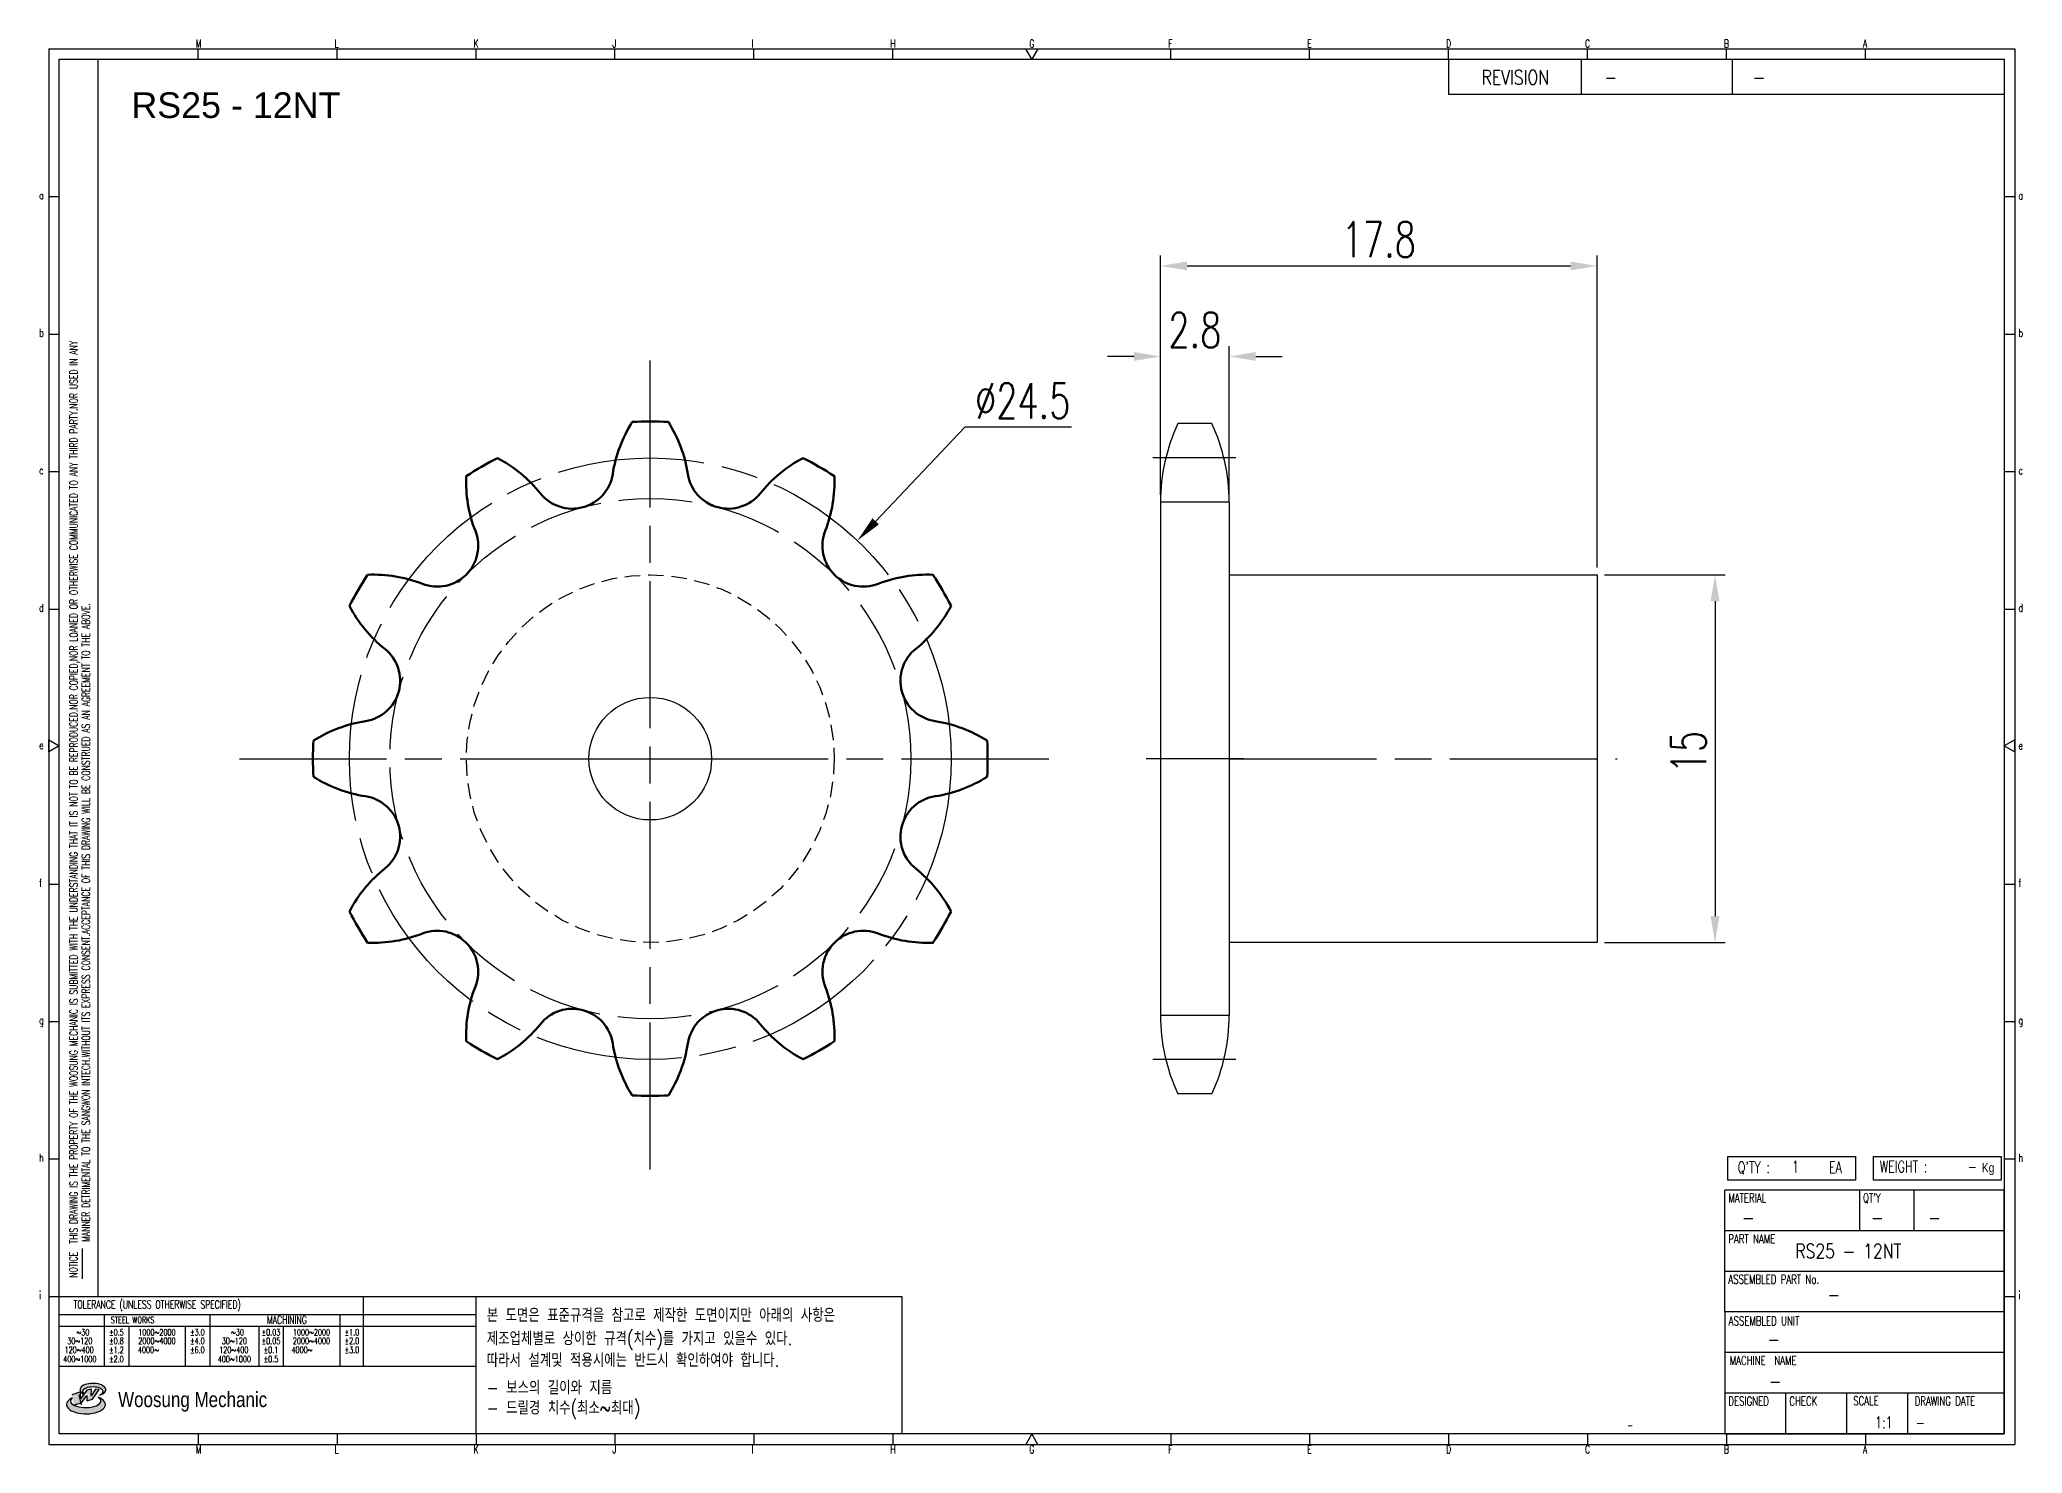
# Model space of a CAD drawing. Header units: millimetres. Extents: x 0 to 129, y 0 to 195.
# Drawn here: x -0.4 to 80.5, y -0.4 to 57.3 of the extents above; entities that cross this region are included whole.
import ezdxf
from ezdxf.enums import TextEntityAlignment as Align

# ---------------------------------------------------------------- set-up
doc = ezdxf.new("R2010")
doc.units = ezdxf.units.MM
for name, pattern in [('AM_ISO02W050', [7.5, 6, -1.5]), ('AM_ISO02W050x2', [3.75, 3, -0.75]), ('AM_ISO08W050', [18, 12, -1.5, 3, -1.5]), ('AM_ISO08W050x2', [9, 6, -0.75, 1.5, -0.75]), ('CENTER', [50.8, 31.75, -6.35, 6.35, -6.35]), ('HIDDEN', [9.525, 6.35, -3.175])]:
    doc.linetypes.add(name, pattern=pattern)
for name, color, linetype, lineweight in [('AM_0N', 7, 'Continuous', 50), ('AM_3N', 6, 'AM_ISO02W050', 25), ('AM_7', 4, 'AM_ISO08W050', 25), ('AM_7N', 4, 'AM_ISO08W050', 25)]:
    doc.layers.add(name, color=color, linetype=linetype, lineweight=lineweight)
for name, color, linetype in [('CL', 1, 'CENTER'), ('S-DIM', 7, 'Continuous'), ('TITLE', 7, 'Continuous'), ('도면레이아웃', 7, 'Continuous')]:
    doc.layers.add(name, color=color, linetype=linetype)
doc.styles.add('HAN', font='ROMANS.shx', dxfattribs={"width": 0.7, "bigfont": 'whgtxt.shx'})
doc.styles.add('HKD_ST2', font='romans.shx', dxfattribs={"width": 0.7, "height": 4, "bigfont": '@extfont2.shx'})
doc.styles.add('HSG', font='SIMPLEX.shx', dxfattribs={"width": 0.7, "bigfont": 'HSG.shx'})
doc.styles.add('ROMANS', font='romans.shx', dxfattribs={"width": 0.7, "bigfont": 'whgtxt.shx'})
doc.styles.add('SLDTEXTSTYLE4', font='arial.ttf', dxfattribs={"width": 0.8})
doc.styles.get("Standard").update_dxf_attribs({"font": 'arial.ttf'})
doc.dimstyles.new('APP2', dxfattribs={"dimscale": 0.6, "dimtxt": 2.4, "dimasz": 1.8, "dimexe": 0.7, "dimexo": 0.5, "dimgap": 0.6, "dimtad": 1, "dimtoh": 1, "dimdec": 1, "dimrnd": 0.01, "dimzin": 9, "dimdsep": 46, "dimtxsty": 'HSG', "dimcen": 0, "dimclrd": 1, "dimclre": 1, "dimclrt": 256, "dimazin": 2, "dimtp": 1, "dimtm": 1, "dimtfac": 0.5, "dimtdec": 1, "dimtofl": 0, "dimtmove": 0, "dimatfit": 3, "dimfxl": 0, "dimtvp": 1, "dimtolj": 2, "dimlwd": -1, "dimlwe": -1, "dimarcsym": 0})

# ---------------------------------------------------------------- blocks, each defined once
blk = doc.blocks.new('dyt')
for p, q in [((-68584.218, 488.758), (-68569.218, 488.758)), ((-68569.218, 488.758), (-68569.218, 473.758)), ((-68569.218, 473.758), (-68584.218, 473.758))]:
    blk.add_line(p, q)
at = {"layer": 'AM_7N', "linetype": 'AM_ISO08W050x2'}
blk.add_line((-68584.218, 481.258), (-68568.403, 481.258), dxfattribs=at)
blk = doc.blocks.new('*D9')
at = {"layer": 'Defpoints', "color": 0, "transparency": 16777216}
for p in [(63.124, 35.468), (63.124, 20.468), (67.931, 20.468)]:
    blk.add_point(p, dxfattribs=at)
at = {"layer": 'S-DIM', "color": 1, "transparency": 16777216}
for p, q in [((63.424, 35.468), (68.351, 35.468)), ((67.931, 34.388), (67.931, 21.548)), ((63.424, 20.468), (68.351, 20.468))]:
    blk.add_line(p, q, dxfattribs=at)
for points in [[(67.751, 34.388), (68.111, 34.388), (67.931, 35.468)], [(67.751, 21.548), (68.111, 21.548), (67.931, 20.468)]]:
    blk.add_solid(points, dxfattribs=at)
at = {"layer": 'S-DIM', "transparency": 16777216, "insert": (66.851, 28.239), "char_height": 1.44, "attachment_point": 5, "rotation": 90, "style": 'HSG'}
blk.add_mtext('\\A2;15', dxfattribs=at)
blk = doc.blocks.new('*D10')
at = {"layer": 'Defpoints', "color": 0, "transparency": 16777216}
for p in [(48.124, 44.375), (45.324, 38.437), (48.124, 38.437)]:
    blk.add_point(p, dxfattribs=at)
at = {"layer": 'S-DIM', "color": 1, "transparency": 16777216}
for p, q in [((45.324, 38.737), (45.324, 44.795)), ((48.124, 38.737), (48.124, 44.795)), ((44.244, 44.375), (43.164, 44.375)), ((49.204, 44.375), (50.284, 44.375))]:
    blk.add_line(p, q, dxfattribs=at)
for points in [[(44.244, 44.555), (44.244, 44.195), (45.324, 44.375)], [(49.204, 44.555), (49.204, 44.195), (48.124, 44.375)]]:
    blk.add_solid(points, dxfattribs=at)
at = {"layer": 'S-DIM', "transparency": 16777216, "insert": (46.724, 45.455), "char_height": 1.44, "attachment_point": 5, "style": 'HSG'}
blk.add_mtext('\\A2;2.8', dxfattribs=at)
blk = doc.blocks.new('*D11')
at = {"layer": 'Defpoints', "color": 0, "transparency": 16777216}
for p in [(63.124, 48.068), (45.324, 38.437), (63.124, 35.468)]:
    blk.add_point(p, dxfattribs=at)
at = {"layer": 'S-DIM', "color": 1, "transparency": 16777216}
for p, q in [((45.324, 38.737), (45.324, 48.488)), ((46.404, 48.068), (62.044, 48.068)), ((63.124, 35.768), (63.124, 48.488))]:
    blk.add_line(p, q, dxfattribs=at)
for points in [[(46.404, 48.248), (46.404, 47.888), (45.324, 48.068)], [(62.044, 48.248), (62.044, 47.888), (63.124, 48.068)]]:
    blk.add_solid(points, dxfattribs=at)
at = {"layer": 'S-DIM', "transparency": 16777216, "insert": (54.224, 49.148), "char_height": 1.44, "attachment_point": 5, "style": 'HSG'}
blk.add_mtext('\\A2;17.8', dxfattribs=at)
blk = doc.blocks.new('*D12')
at = {"layer": 'Defpoints', "color": 0, "transparency": 16777216}
for p in [(32.966, 36.866), (16.077, 19.069)]:
    blk.add_point(p, dxfattribs=at)
at = {"layer": 'S-DIM', "color": 1, "transparency": 16777216}
for p, q in [((37.352, 41.488), (33.709, 37.649)), ((41.696, 41.488), (37.352, 41.488))]:
    blk.add_line(p, q, dxfattribs=at)
blk.add_solid([(33.579, 37.773), (33.84, 37.525), (32.966, 36.866)], dxfattribs=at)
at = {"layer": 'S-DIM', "transparency": 16777216, "insert": (39.704, 42.568), "char_height": 1.44, "attachment_point": 5, "style": 'HSG'}
blk.add_mtext('\\A2;∅24.5', dxfattribs=at)
blk = doc.blocks.new('notice1')
at = {"color": 4}
blk.add_lwpolyline([(-22142.12, 1733.79), (-22053.8, 1733.79), (-22053.8, 1705.26), (-22142.12, 1705.26)], close=True, dxfattribs=at)
at = {"color": 4, "style": 'HAN', "width": 0.8}
for s, p in [('본 도면은 표준규격을 참고로 제작한 도면이지만 아래의 사항은', (-22139.9, 1728.51)), ('제조업체별로 상이한 규격(치수)를 가지고 있을수 있다.', (-22139.9, 1723.67)), ('따라서 설계및 적용시에는 반드시 확인하여야 합니다.', (-22139.9, 1719.17)), ('- 보스의 길이와 지름', (-22139.9, 1713.47)), ('- 드릴경 치수(최소~최대)', (-22139.9, 1709.27))]:
    blk.add_text(s, height=2.7949, dxfattribs=at).set_placement(p)
blk = doc.blocks.new('SUYWSHJH')
at = {"layer": '도면레이아웃'}
h = blk.add_hatch(color=10, dxfattribs=at)
h.paths.add_polyline_path([(1.544, 35.177), (1.554, 34.966), (1.779, 35.034), (2.054, 35.422), (1.908, 35.446), (1.728, 35.167), (1.741, 35.439), (1.547, 35.405), (1.292, 35.041), (1.295, 35.33), (0.943, 35.208), (1.03, 34.8), (1.336, 34.885)])
edge = h.paths.add_edge_path()
edge.add_ellipse((1.795, 35.421), major_axis=(-0.53, 0), ratio=0.487785, start_angle=122.36065, end_angle=403.39574)
edge.add_line((1.411, 35.244), (1.419, 35.261))
edge.add_ellipse((1.798, 35.344), major_axis=(-0.423, 0), ratio=0.444396, start_angle=131.58977, end_angle=386.19408, ccw=False)
edge = h.paths.add_edge_path()
edge.add_ellipse((1.512, 34.815), major_axis=(-0.793, 0), ratio=0.480113, start_angle=314.67633, end_angle=590.85213)
edge.add_ellipse((1.501, 34.958), major_axis=(-0.62, 0), ratio=0.43311, start_angle=331.7024, end_angle=574.42495, ccw=False)
for p, q in [((0, 90.118), (80.15, 90.118)), ((0, 90.118), (0, 33.191)), ((6.089, 89.693), (6.089, 90.118)), ((11.753, 89.693), (11.753, 90.118)), ((17.418, 89.693), (17.418, 90.118)), ((23.082, 89.693), (23.082, 90.118)), ((28.746, 89.693), (28.746, 90.118)), ((34.411, 89.693), (34.411, 90.118)), ((45.739, 89.693), (45.739, 90.118)), ((51.404, 89.693), (51.404, 90.118)), ((57.068, 89.693), (57.068, 90.118)), ((62.732, 89.693), (62.732, 90.118)), ((68.397, 89.693), (68.397, 90.118)), ((74.061, 89.693), (74.061, 90.118)), ((80.15, 90.118), (80.15, 33.191)), ((0, 84.085), (0.425, 84.085)), ((79.725, 84.085), (80.15, 84.085)), ((0, 78.478), (0.425, 78.478)), ((79.725, 78.478), (80.15, 78.478)), ((0, 72.87), (0.425, 72.87)), ((79.725, 72.87), (80.15, 72.87)), ((0, 67.262), (0.425, 67.262)), ((79.725, 67.262), (80.15, 67.262)), ((0, 56.047), (0.425, 56.047)), ((79.725, 56.047), (80.15, 56.047)), ((0, 50.439), (0.425, 50.439)), ((79.725, 50.439), (80.15, 50.439)), ((0, 44.832), (0.425, 44.832)), ((79.725, 44.832), (80.15, 44.832)), ((1.377, 39.947), (1.377, 41.174)), ((0, 39.224), (0.425, 39.224)), ((79.725, 39.224), (80.15, 39.224)), ((0, 33.191), (80.15, 33.191)), ((6.089, 33.616), (6.089, 33.191)), ((11.753, 33.616), (11.753, 33.191)), ((17.418, 33.616), (17.418, 33.191)), ((23.082, 33.616), (23.082, 33.191)), ((28.746, 33.616), (28.746, 33.191)), ((34.411, 33.616), (34.411, 33.191)), ((45.739, 33.616), (45.739, 33.191)), ((51.404, 33.616), (51.404, 33.191)), ((57.068, 33.616), (57.068, 33.191)), ((62.732, 33.616), (62.732, 33.191)), ((68.397, 33.616), (68.397, 33.191)), ((74.061, 33.616), (74.061, 33.191))]:
    blk.add_line(p, q)
at = {"color": 2}
for p, q in [((2.017, 39.224), (2.017, 89.693)), ((0.425, 39.224), (17.418, 39.224)), ((12.816, 39.224), (12.816, 36.382)), ((17.418, 33.616), (17.418, 39.224)), ((0.425, 38.487), (17.418, 38.487)), ((0.425, 38.012), (17.418, 38.012)), ((2.257, 38.487), (2.257, 36.382)), ((3.257, 38.012), (3.257, 36.382)), ((5.557, 38.012), (5.557, 36.382)), ((6.557, 38.5), (6.557, 36.382)), ((8.557, 38.012), (8.557, 36.382)), ((9.557, 38.026), (9.557, 36.382)), ((11.857, 38.487), (11.857, 36.382)), ((0.425, 36.382), (17.418, 36.382))]:
    blk.add_line(p, q, dxfattribs=at)
at = {"color": 6, "ltscale": 0.5}
for p, q in [((57.068, 89.693), (57.068, 88.246)), ((62.47, 89.693), (62.47, 88.246)), ((68.635, 89.693), (68.635, 88.246)), ((79.725, 88.246), (57.068, 88.246)), ((68.336, 38.59), (68.336, 43.563)), ((79.725, 43.563), (68.336, 43.563)), ((73.827, 43.563), (73.827, 41.905)), ((76.037, 43.563), (76.037, 41.905)), ((79.725, 38.59), (79.725, 43.563)), ((79.725, 41.905), (68.336, 41.905)), ((79.725, 40.248), (68.336, 40.248)), ((68.336, 38.59), (68.336, 33.616)), ((79.725, 38.59), (68.336, 38.59)), ((79.725, 33.616), (79.725, 38.59)), ((79.725, 36.932), (68.336, 36.932)), ((79.725, 35.274), (68.336, 35.274)), ((70.822, 33.616), (70.822, 35.274)), ((73.309, 33.616), (73.309, 35.274)), ((75.796, 33.616), (75.796, 35.274)), ((68.336, 33.616), (79.725, 33.616))]:
    blk.add_line(p, q, dxfattribs=at)
for points in [[(40.075, 89.693), (39.83, 90.118), (40.32, 90.118)], [(0.425, 89.693), (79.725, 89.693), (79.725, 33.616), (0.425, 33.616)], [(0.425, 61.679), (0, 61.433), (0, 61.924)], [(79.725, 61.679), (80.15, 61.433), (80.15, 61.924)], [(40.075, 33.616), (39.83, 33.191), (40.32, 33.191)]]:
    blk.add_lwpolyline(points, close=True)
at = {"layer": 'TITLE', "color": 20}
for p, q in [((68.449, 43.961), (68.449, 44.936)), ((68.449, 44.936), (73.654, 44.936)), ((73.654, 44.936), (73.654, 43.961)), ((74.39, 43.961), (74.39, 44.936)), ((74.39, 44.936), (79.595, 44.936)), ((79.595, 44.936), (79.595, 43.961)), ((73.654, 43.961), (68.449, 43.961)), ((79.595, 43.961), (74.39, 43.961))]:
    blk.add_line(p, q, dxfattribs=at)
at = {"layer": '도면레이아웃'}
for p, q in [((1.295, 35.33), (0.943, 35.208)), ((1.03, 34.8), (1.336, 34.885)), ((1.224, 35.208), (1.311, 34.8)), ((1.224, 35.208), (1.224, 35.208)), ((1.547, 35.405), (1.292, 35.041)), ((1.292, 35.041), (1.295, 35.33)), ((1.336, 34.885), (1.544, 35.177)), ((1.419, 35.261), (1.411, 35.244)), ((1.544, 35.177), (1.554, 34.966)), ((1.741, 35.439), (1.547, 35.405)), ((1.554, 34.966), (1.779, 35.034)), ((1.908, 35.446), (1.728, 35.167)), ((1.728, 35.167), (1.741, 35.439)), ((1.779, 35.034), (2.054, 35.422)), ((2.054, 35.422), (1.908, 35.446))]:
    blk.add_line(p, q, dxfattribs=at)
for centre, major_axis, ratio, start_param, end_param in [((1.795, 35.421), (-0.53, 0), 0.487785, 2.135596, 7.040584), ((1.512, 34.815), (-0.793, 0), 0.480113, 5.492138, 10.312315), ((1.501, 34.958), (-0.62, 0), 0.43311, 5.789299, 10.025607), ((1.798, 35.344), (-0.423, 0), 0.444396, 2.296675, 6.740358)]:
    blk.add_ellipse(centre, major_axis=major_axis, ratio=ratio, start_param=start_param, end_param=end_param, dxfattribs=at)
at = {"color": 4, "style": 'HKD_ST2', "width": 0.7}
for s, p in [('M', (5.988, 90.164)), ('L', (11.652, 90.164)), ('K', (17.316, 90.164)), ('J', (22.981, 90.164)), ('I', (28.645, 90.164)), ('H', (34.309, 90.164)), ('G', (39.974, 90.164)), ('F', (45.638, 90.164)), ('E', (51.302, 90.164)), ('D', (56.967, 90.164)), ('C', (62.631, 90.164)), ('B', (68.295, 90.164)), ('A', (73.96, 90.164)), ('a', (-0.395, 83.976)), ('a', (80.305, 83.97)), ('b', (-0.395, 78.368)), ('b', (80.305, 78.362)), ('c', (-0.395, 72.76)), ('c', (80.305, 72.754)), ('d', (-0.395, 67.153)), ('d', (80.305, 67.147)), ('e', (-0.395, 61.545)), ('e', (80.305, 61.539)), ('f', (-0.395, 55.937)), ('f', (80.305, 55.931)), ('g', (-0.395, 50.33)), ('g', (80.305, 50.324)), ('h', (-0.395, 44.722)), ('h', (80.305, 44.716)), ('i', (-0.395, 39.114)), ('i', (80.305, 39.108)), ('M', (5.988, 32.824)), ('L', (11.652, 32.824)), ('K', (17.316, 32.824)), ('J', (22.981, 32.824)), ('I', (28.645, 32.824)), ('H', (34.309, 32.824)), ('G', (39.974, 32.824)), ('F', (45.638, 32.824)), ('E', (51.302, 32.824)), ('D', (56.967, 32.824)), ('C', (62.631, 32.824)), ('B', (68.295, 32.824)), ('A', (73.96, 32.824))]:
    blk.add_text(s, height=0.326, dxfattribs=at).set_placement(p)
for s, height, style, width, p in [('REVISION', 0.5806, 'HAN', 0.8, (58.415, 88.664)), ('-', 0.581, 'HAN', 0.8, (63.426, 88.664)), ('-', 0.581, 'HAN', 0.8, (69.468, 88.664)), ("Q'TY : ", 0.4746, 'HKD_ST2', 0.7, (68.857, 44.253)), ('1', 0.475, 'HKD_ST2', 0.7, (71.071, 44.275)), ('EA', 0.4746, 'HKD_ST2', 0.7, (72.578, 44.253)), ('WEIGHT : ', 0.4746, 'HKD_ST2', 0.7, (74.65, 44.286)), ('-', 0.581, 'HAN', 0.8, (69.029, 42.157)), ('-', 0.581, 'HAN', 0.8, (74.289, 42.157)), ('-', 0.581, 'HAN', 0.8, (76.623, 42.157)), ('-', 0.581, 'HAN', 0.8, (72.515, 39.013)), ('-', 0.581, 'HAN', 0.8, (70.067, 37.189)), ('-', 0.581, 'HAN', 0.8, (70.126, 35.48)), ('1:1', 0.4746, 'HKD_ST2', 0.7, (74.458, 33.848)), ('-', 0.475, 'HKD_ST2', 0.7, (76.112, 33.837))]:
    blk.add_text(s, height=height, dxfattribs=dict(style=style, width=width)).set_placement(p)
at = {"color": 2, "style": 'HKD_ST2', "width": 0.7}
for s, p in [(' THIS DRAWING IS THE PROPERTY OF THE WOOSUNG MECHANIC IS SUBMITTED WITH THE UNDERSTANDING THAT IT IS NOT TO BE REPRODUCED.NOR COPIED,NOR LOANED OR OTHERWISE COMMUNICATED TO ANY THIRD PARTY.NOR USED IN ANY', (1.173, 41.217)), ('MANNER DETRIMENTAL TO THE SANGWON INTECH.WITHOUT ITS EXPRESS CONSENT.ACCEPTANCE OF THIS DRAWING WILL BE CONSTRUED AS AN AGREEMENT TO THE ABOVE.', (1.672, 41.447))]:
    blk.add_text(s, height=0.326266, rotation=90, dxfattribs=at).set_placement(p)
at = {"style": 'HKD_ST2', "width": 0.7}
blk.add_text('-', height=0.475, dxfattribs=at).set_placement((78.613, 44.286), align=Align.RIGHT)
at = {"color": 4, "style": 'HKD_ST2', "width": 0.7}
for s, height, p in [('MATERIAL', 0.3651, (68.474, 43.425)), ("QT'Y", 0.3651, (73.965, 43.425)), ('PART NAME', 0.3651, (68.474, 41.756)), ('ASSEMBLED PART No.', 0.36511, (68.474, 40.109)), ('ASSEMBLED UNIT', 0.36511, (68.49, 38.408)), ('MACHINE  NAME', 0.36511, (68.532, 36.794)), ('DESIGNED', 0.3651, (68.474, 35.136)), ('CHECK', 0.3651, (70.961, 35.136)), ('SCALE', 0.3651, (73.566, 35.153)), ('DRAWING DATE', 0.36511, (76.071, 35.141))]:
    blk.add_text(s, height=height, dxfattribs=at).set_placement(p, align=Align.TOP_LEFT)
at = {"style": 'HKD_ST2', "width": 0.7}
blk.add_text('NOTICE', height=0.3263, rotation=90, dxfattribs=at).set_placement((1.163, 39.988))
for s, height, style, width, p in [('TOLERANCE (UNLESS OTHERWISE SPECIFIED)', 0.32627, 'HKD_ST2', 0.7, (4.417, 38.896)), ('-', 0.326, 'ROMANS', 0.65, (64.469, 33.975))]:
    blk.add_text(s, height=height, dxfattribs=dict(style=style, width=width)).set_placement(p, align=Align.MIDDLE_CENTER)
at = {"color": 4, "style": 'HKD_ST2', "width": 0.7}
for s, height, p in [('STEEL WORKS', 0.26101, (3.416, 38.268)), ('MACHINING', 0.3263, (9.707, 38.27)), ('%%P0.5', 0.261, (2.757, 37.762)), ('%%P0.8', 0.261, (2.757, 37.411)), ('%%P3.0', 0.261, (6.057, 37.762)), ('%%P4.0', 0.261, (6.057, 37.411)), ('%%P0.03', 0.261, (9.057, 37.762)), ('%%P0.05', 0.261, (9.057, 37.411)), ('%%P1.0', 0.261, (12.357, 37.762)), ('%%P2.0', 0.261, (12.357, 37.411)), ('%%P1.2', 0.261, (2.757, 37.045)), ('%%P2.0', 0.261, (2.757, 36.67)), ('%%P6.0', 0.261, (6.057, 37.045)), ('%%P0.1', 0.261, (9.057, 37.045)), ('%%P0.5', 0.261, (9.057, 36.67)), ('%%P3.0', 0.261, (12.357, 37.045))]:
    blk.add_text(s, height=height, dxfattribs=at).set_placement(p, align=Align.MIDDLE)
for s, height, p in [('30%%126120', 0.261, (1.263, 37.411)), ('%%12630', 0.261, (1.389, 37.762)), ('2000%%1264000', 0.26101, (4.407, 37.411)), ('1000%%1262000', 0.26101, (4.407, 37.762)), ('30%%126120', 0.261, (7.563, 37.411)), ('%%12630', 0.261, (7.689, 37.762)), ('2000%%1264000', 0.26101, (10.707, 37.411)), ('1000%%1262000', 0.26101, (10.707, 37.762)), ('400%%1261000', 0.26101, (1.263, 36.67)), ('120%%126400', 0.26101, (1.237, 37.045)), ('4000%%126', 0.261, (4.061, 37.045)), ('400%%1261000', 0.26101, (7.563, 36.67)), ('120%%126400', 0.26101, (7.537, 37.045)), ('4000%%126', 0.261, (10.321, 37.045))]:
    blk.add_text(s, height=height, dxfattribs=at).set_placement(p, align=Align.MIDDLE_CENTER)
at = {"color": 1, "style": 'SLDTEXTSTYLE4', "width": 0.8}
blk.add_text('Woosung Mechanic', height=0.61957, dxfattribs=at).set_placement((2.822, 34.711))
at = {"layer": 'TITLE', "width": 0.8}
blk.add_text('Kg', height=0.3789, dxfattribs=at).set_placement((78.807, 44.286))

msp = doc.modelspace()

# ---------------------------------------------------------------- linework, layer by layer
for p, q in [((47.417, 41.637), (46.03, 41.637)), ((45.324, 38.437), (45.324, 17.498)), ((48.124, 38.437), (48.124, 17.498)), ((47.417, 14.298), (46.03, 14.298))]:
    msp.add_line(p, q)
at = {"color": 3}
msp.add_line((19.521, 27.968), (29.521, 27.968), dxfattribs=at)
at = {"color": 2, "linetype": 'HIDDEN', "ltscale": 0.1}
msp.add_circle((24.521, 27.968), 7.5, dxfattribs=at)
msp.add_circle((24.521, 27.968), 2.5)
for centre, start, end in [((52.924, 38.437), 155.09894, 180), ((40.524, 38.437), 0, 24.90106), ((52.924, 17.498), 180, 204.90106), ((40.524, 17.498), 335.09894, 0)]:
    msp.add_arc(centre, 7.6, start, end)
at = {"layer": 'AM_0N'}
for centre, radius, start, end in [((28.469, 38.736), 5.544, 147.65391, 171.25), ((24.521, 27.968), 13.754, 86.93078, 93.06922), ((20.574, 38.736), 5.544, 8.75, 32.34609), ((24.521, 27.968), 13.754, 116.93078, 123.06922), ((15.719, 35.319), 5.544, 38.75, 62.34609), ((33.324, 35.319), 5.544, 117.65391, 141.25), ((24.521, 27.968), 13.754, 56.93078, 63.06922), ((22.556, 39.267), 5.544, 177.65391, 201.25), ((21.342, 39.833), 1.667, 218.75, 351.25), ((27.701, 39.833), 1.667, 188.75, 321.25), ((26.487, 39.267), 5.544, 338.75, 2.34609), ((15.836, 36.653), 1.667, 248.75, 21.25), ((33.207, 36.653), 1.667, 158.75, 291.25), ((24.521, 27.968), 13.754, 146.93078, 153.06922), ((13.222, 29.933), 5.544, 68.75, 92.34609), ((35.821, 29.933), 5.544, 87.65391, 111.25), ((24.521, 27.968), 13.754, 26.93078, 33.06922), ((17.169, 36.77), 5.544, 207.65391, 231.25), ((31.873, 36.77), 5.544, 308.75, 332.34609), ((12.656, 31.147), 1.667, 278.75, 51.25), ((36.387, 31.147), 1.667, 128.75, 261.25), ((13.753, 24.02), 5.544, 98.75, 122.34609), ((35.29, 24.02), 5.544, 57.65391, 81.25), ((24.521, 27.968), 13.754, 176.93078, 183.06922), ((24.521, 27.968), 13.754, 356.93078, 3.06922), ((13.753, 31.915), 5.544, 237.65391, 261.25), ((35.29, 31.915), 5.544, 278.75, 302.34609), ((12.656, 24.788), 1.667, 308.75, 81.25), ((36.387, 24.788), 1.667, 98.75, 231.25), ((17.169, 19.165), 5.544, 128.75, 152.34609), ((31.873, 19.165), 5.544, 27.65391, 51.25), ((24.521, 27.968), 13.754, 206.93078, 213.06922), ((24.521, 27.968), 13.754, 326.93078, 333.06922), ((13.222, 26.002), 5.544, 267.65391, 291.25), ((15.836, 19.282), 1.667, 338.75, 111.25), ((33.207, 19.282), 1.667, 68.75, 201.25), ((35.821, 26.002), 5.544, 248.75, 272.34609), ((22.556, 16.668), 5.544, 158.75, 182.34609), ((26.487, 16.668), 5.544, 357.65391, 21.25), ((15.719, 20.616), 5.544, 297.65391, 321.25), ((21.342, 16.102), 1.667, 8.75, 141.25), ((27.701, 16.102), 1.667, 38.75, 171.25), ((33.324, 20.616), 5.544, 218.75, 242.34609), ((24.521, 27.968), 13.754, 236.93078, 243.06922), ((28.469, 17.199), 5.544, 188.75, 212.34609), ((20.574, 17.199), 5.544, 327.65391, 351.25), ((24.521, 27.968), 13.754, 296.93078, 303.06922), ((24.521, 27.968), 13.754, 266.93078, 273.06922)]:
    msp.add_arc(centre, radius, start, end, dxfattribs=at)
at = {"layer": 'AM_3N', "linetype": 'AM_ISO02W050x2'}
for p, q in [((48.124, 38.437), (45.324, 38.437)), ((48.124, 17.498), (45.324, 17.498))]:
    msp.add_line(p, q, dxfattribs=at)
at = {"layer": 'AM_7', "linetype": 'AM_ISO08W050x2'}
for p, q in [((48.397, 40.235), (45.014, 40.235)), ((48.705, 27.968), (44.742, 27.968)), ((48.397, 15.7), (45.014, 15.7))]:
    msp.add_line(p, q, dxfattribs=at)
msp.add_circle((24.521, 27.968), 12.267, dxfattribs=at)
at = {"layer": 'AM_7N', "linetype": 'AM_ISO08W050x2'}
for p, q in [((24.521, 11.213), (24.521, 44.722)), ((7.767, 27.968), (41.276, 27.968))]:
    msp.add_line(p, q, dxfattribs=at)
at = {"layer": 'CL', "linetype": 'AM_ISO02W050x2'}
msp.add_circle((24.521, 27.968), 10.617, dxfattribs=at)

# ---------------------------------------------------------------- block references
for name, p in [('SUYWSHJH', (0, -33.191)), ('dyt', (68632.342, -453.29))]:
    msp.add_blockref(name, p)
at = {"xscale": 0.19656, "yscale": 0.19656, "zscale": 0.19656}
msp.add_blockref('notice1', (4369.673, -334.761), dxfattribs=at)

# ---------------------------------------------------------------- texts
at = {"color": 2}
msp.add_text('RS25 - 12NT', height=1.04485, dxfattribs=at).set_placement((3.367, 54.104))
at = {"style": 'HAN', "width": 0.8}
msp.add_text('RS25 - 12NT', height=0.58061, dxfattribs=at).set_placement((71.207, 7.594))

# ---------------------------------------------------------------- dimensions: what is measured, and where the dimension line sits
at = {"layer": 'S-DIM'}
dim = msp.add_linear_dim(base=(63.124, 48.068), p1=(45.324, 38.437), p2=(63.124, 35.468), dimstyle='APP2', dxfattribs=at)
dim.commit()
dim.dimension.update_dxf_attribs({"geometry": '*D11', "text_midpoint": (54.224, 49.148)})
dim = msp.add_linear_dim(base=(48.124, 44.375), p1=(45.324, 38.437), p2=(48.124, 38.437), dimstyle='APP2', dxfattribs=at)
dim.commit()
dim.dimension.update_dxf_attribs({"geometry": '*D10', "text_midpoint": (46.724, 44.375), "dimtype": 160})
dim = msp.add_diameter_dim_2p(p1=(16.077, 19.069), p2=(32.966, 36.866), dimstyle='APP2', dxfattribs=at)
dim.commit()
dim.dimension.update_dxf_attribs({"geometry": '*D12', "text_midpoint": (39.704, 41.488), "dimtype": 163})
dim = msp.add_linear_dim(base=(67.931, 20.468), p1=(63.124, 35.468), p2=(63.124, 20.468), angle=90, dimstyle='APP2', dxfattribs=at)
dim.commit()
dim.dimension.update_dxf_attribs({"geometry": '*D9', "text_midpoint": (67.931, 28.239), "dimtype": 160})

doc.saveas('drawing.dxf')
